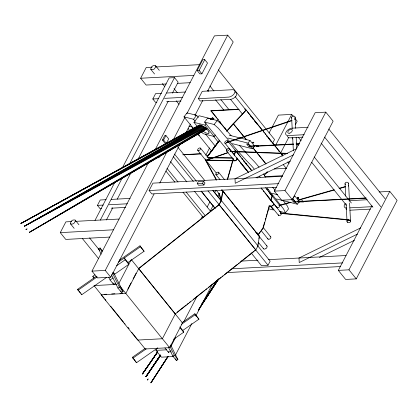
<?xml version="1.0" encoding="UTF-8"?>
<svg xmlns="http://www.w3.org/2000/svg" width="418" height="418" viewBox="0 0 418 418"><rect width="100%" height="100%" fill="white"/><g stroke="black" fill="none" stroke-linecap="round" stroke-linejoin="round"><path stroke-width="0.63" d="M226.713 142.69L226.593 142.413L226.687 142.742L291.983 120.645M257.206 146.101L257.875 146.373L257.807 146.002M293.509 144.314L257.796 146.175M301.817 201.288L302.465 201.288M257.953 145.636L258.627 146.467L258.063 145.61L253.407 145.83M302.763 201.716L302.12 201.664M302.716 201.074L303.39 201.91L302.825 201.053L298.17 201.272M257.655 245.941L257.875 244.718M258.089 243.501L258.303 242.278M258.951 238.61L259.17 237.393M257.948 245.883L259.359 236.332L221.974 189.741M227.267 179.625L233.275 158.412M234.158 155.292L235.381 150.997A1.588 0.893 -38.9 0 0 235.125 150.475M227.554 179.568L233.385 158.976M234.268 155.857L235.684 150.867A1.944 1.092 -38.9 0 0 235.115 150.13L234.785 150.109M263.121 227.408L264.537 222.418M265.242 219.92L265.77 218.05M266.125 216.801L267.008 213.682M267.363 212.433L269.307 205.567M271.073 199.329L271.778 196.831M269.417 206.131L263.23 227.972L258.058 235.057M271.005 200.515L272.249 196.152A1.944 1.092 -38.9 0 0 271.679 195.415L271.35 195.394M257.645 145.673L257.127 145.725M302.444 201.23L302.078 201.042L302.543 201.267M205.452 158.96L205.395 160.078L216.163 179.813M109.871 237.074L65.757 239.42L60.276 232.627L65.872 221.869L71.713 221.561M166.233 83.971L146.122 85.037L140.641 78.244L146.237 67.491L152.079 67.178M101.475 208.702L100.168 208.77L97.431 205.374L100.226 199.997L106.088 199.684M156.86 102.3L155.559 102.373L152.816 98.977L155.616 93.595L161.473 93.287M95.006 220.375L114.903 182.154M122.437 167.675L169.17 77.91L174.489 77.628L178.146 82.153L172.415 93.157M100.325 220.093L122.333 177.817M129.57 163.919L174.489 77.628M106.391 219.988L112.724 207.83M117.244 199.14L130.813 173.078M138.05 159.18L168.198 101.266M154.07 193.973L110.739 277.212L97.441 277.918L91.96 271.125L148.228 163.036M155.449 149.163L214.424 35.87L227.726 35.159L233.207 41.952L207.631 91.087M197.165 70.517L202.761 59.764L204.757 59.654L207.5 63.05L201.899 73.808L199.903 73.913L197.165 70.517L199.156 70.412L201.899 73.808M162.414 140.056L164.744 135.584L165.925 135.521L168.668 138.917L166.338 143.39L165.157 143.452L162.414 140.056L163.595 139.993L166.338 143.39M199.156 70.412L204.757 59.654M163.595 139.993L165.925 135.521M157.701 157.779L158.882 157.717L160.047 155.48M91.96 271.125L105.258 270.42L166.944 151.922M173.261 139.784L184.996 117.239M186.799 113.774L227.726 35.159M276.355 187.311L151.839 193.931L149.095 190.535L152.946 183.141L282.678 176.244M198.398 98.711L202.249 91.317L232.314 89.718A5.842 3.281 -38.9 0 1 234.759 90.863L234.764 90.873A4.379 2.461 -38.9 0 1 234.89 92.117A4.42 2.482 -38.9 0 1 232.272 95.644A5.842 3.281 -38.9 0 1 228.468 97.112L198.398 98.711L200.227 100.978L230.292 99.379A5.842 3.281 -38.9 0 0 234.096 97.906L234.117 97.89A4.379 2.461 -38.9 0 0 236.593 93.136A5.842 3.281 -38.9 0 0 235.073 92.044M159.786 182.99L179.949 144.262M185.968 132.705L190.483 124.036M194.992 115.363L202.819 100.336M118.743 283.702L131.309 259.562L182.499 322.962L169.635 347.677L145.182 348.978L131.67 332.242M226.775 130.547L210.928 110.922L211.069 110.655L238.709 109.187M127.783 289.199L131.064 282.897M133.149 278.89L136.132 273.163M219.361 193.795L221.399 200.572L257.958 245.857L255.811 249.985L175.294 313.944L162.383 338.747L137.668 340.064L101.104 294.779L125.823 293.462L138.734 268.659L219.246 204.7L221.399 200.572L222.799 191.047M205.802 155.23L209.632 147.873M197.228 183.591L198.278 181.574L203.597 181.292L204.966 182.99L203.916 185.007L198.597 185.289L197.228 183.591L202.547 183.309L203.916 185.007M202.547 183.309L203.597 181.292M200.593 219.706L202.401 216.231M207.224 206.962L209.935 201.753M214.763 192.484L215.965 190.169M210.134 211.315L213.149 205.52M217.668 196.836L219.178 193.942M253.857 142.517L253.141 142.904L253.141 142.47M253.224 142.909L253.46 142.449M253.313 142.893L253.548 142.444M253.412 142.862L253.632 142.444M253.512 142.815L253.778 142.434M173.46 356.528L161.426 357.165L155.94 350.373L157.142 348.063M269.077 133.034L278.409 115.117L291.707 114.412L293.274 116.35M272.745 142.982L274.542 139.523L218.28 69.837M171.046 346.198L175.56 337.53M183.685 321.923L196.925 296.487M275.159 146.201L291.707 114.412M175.325 355.305L191.878 323.511M195.786 315.998L212.339 284.209M280.64 152.993L288.765 137.386M295.385 124.674L297.193 121.204L294.842 118.294M274.339 191.136L315.167 112.708L325.805 112.139L333.115 121.199L292.286 199.626L281.648 200.196L274.339 191.136L284.977 190.571L292.286 199.626M284.977 190.571L325.805 112.139M297.856 197.913C297.287 198.984 299.231 197.599 298.462 198.127M297.888 197.531L297.82 198.289L297.903 197.907M297.773 198.284L297.971 197.902M297.898 198.341L298.133 197.897M297.982 198.346L298.222 197.892M298.076 198.336L298.311 197.886M298.175 198.304L298.473 197.876M298.374 198.195L298.541 197.876M251.187 252.937L261.391 265.582L268.042 265.226L270.143 261.193L257.89 246.024M379.147 191.956L389.79 191.392L397.1 200.447L356.272 278.879L345.634 279.443L338.319 270.389L371.942 205.797M338.319 270.389L348.957 269.819L389.79 191.392M262.65 228.599L262.828 228.317M167.848 356.554L150.914 382.841L167.947 356.544M201.711 303.975L216.879 280.426M201.304 305.046L216.916 280.943M148.087 379.021L147.376 380.114L148.103 379.032M199.992 307.392L217.773 280.055M198.665 309.519L199.381 308.427M200.091 307.329L218.624 278.879M198.268 310.229L218.206 279.658M198.284 310.292L218.734 278.926M160.81 355.253L145.96 376.702L160.418 354.95M160.387 355.728L145.96 376.702L160.47 354.997M160.287 355.723L145.96 376.702L160.167 355.598M145.96 376.702L160.225 355.661M154.744 356.361L142.418 373.974L157.539 351.935M157.602 351.925L142.418 373.974L157.539 351.956M142.418 373.974L157.633 351.966M155.491 355.295L157.732 352.092M207.197 156.588L219.507 140.26L207.401 156.363M207.051 157.131L219.732 140.312M207.271 156.886L219.711 140.349M258.564 234.038L260.419 231.567M261.532 230.083L262.279 229.095M193.429 128.525L184.004 116.847L187.06 112.897L196.622 115.321L198.299 117.39M184.004 116.847L193.56 119.271L196.622 115.321M197.139 126.273L193.952 122.322L199.052 115.739L210.076 118.534L210.871 119.522M227.141 149.989L204.595 122.066L207.657 118.116L217.214 120.541L221.347 124.245L231.144 135.74M193.952 122.322L204.972 125.118L206.152 123.597M204.595 122.066L214.152 124.491L217.255 120.577M201.523 131.707L203.122 133.682L214.141 136.472L215.317 134.951M227.826 138.013L248.005 143.128L250.048 140.495L254.614 146.154M249.107 146.211L249.786 145.333M232.398 143.677L252.576 148.787L254.275 146.593M293.864 201.654L294.544 200.776M279.501 211.315L285.478 212.83L288.535 208.88L287.297 205.928L283.075 200.494M276.528 198.958L297.334 204.23L299.377 201.596M226.807 130.902L233.207 123.618L244.598 111.773A2.477 1.39 -38.9 0 0 245.225 110.927A2.451 1.379 -38.9 0 0 245.465 110.112M226.629 131.456L245.491 110.916A2.806 1.578 -38.9 0 0 245.768 109.981A2.832 1.588 -38.9 0 0 245.309 109.046L244.943 108.91M265.435 173.757L267.17 171.814M264.343 175.283L267.368 171.897M253.292 142.716C252.629 143.285 252.864 141.462 253.329 142.339M253.209 142.784L252.874 142.366L253.292 142.308M138.515 268.581L219.032 204.621M177.117 312.246L186.287 304.957M187.306 304.152L188.325 303.343M189.344 302.533L190.368 301.723M193.424 299.293L204.632 290.385M205.651 289.575L206.67 288.765M208.201 287.553L220.939 277.432M221.958 276.622L222.977 275.812M224.508 274.6L237.246 264.479M238.265 263.669L239.284 262.859M240.303 262.049L253.554 251.521M254.572 250.716L255.591 249.907M101.193 254.222L98.591 248.961L100.027 247.963L102.462 250.978M93.705 278.101L92.812 276.298L94.938 274.814M106.742 277.296L81.672 294.779L77.57 289.35L96.365 276.246M119.177 260.341L139.983 245.836L144.085 251.265L127.547 262.797M78.014 290.249L97.216 276.862M118.446 262.065L140.427 246.735L139.983 245.836M116.674 265.717L125.181 259.787L124.292 257.984L127.945 262.514L128.838 264.317L114.485 274.323L112.86 272.311M115.655 283.195L113.743 284.527L110.086 280.003L112.959 278.001M113.591 272.52L123.059 291.654L121.622 292.652L117.97 288.122L119.402 287.124L112.463 273.095M157.852 347.828L136.514 362.704L132.412 357.275L145.213 348.351M182.023 322.691L194.825 313.766L198.926 319.195L182.389 330.722M132.856 358.179L146.19 348.878M181.402 324.337L195.269 314.665L194.825 313.766M173.58 339.285L183.68 332.242L182.791 330.445L179.944 326.923M164.932 347.928L168.585 352.458L170.978 350.791M170.675 344.965L177.901 359.579L176.469 360.582L172.812 356.052L174.243 355.049L169.907 346.282M207.15 128.791L29.396 232.33L205.917 127.83M206.664 128.911L29.396 232.33L206.273 128.284M29.396 232.33L206.523 128.65M205.666 127.459L24.443 226.19L201.659 125.154M211.848 119.344L213.551 118.378L211.827 119.318M204.663 127.255L24.443 226.19L202.103 125.557M212.323 119.767L214.021 118.806M204.188 126.722L24.443 226.19L202.584 126.022M24.443 226.19L203.117 126.508M200.933 125.259L20.9 223.468L199.49 124.966M210.249 119.031L212.616 117.73M68.918 197.249L20.9 223.468L200.248 124.736M210.531 119.078L212.814 117.819M20.9 223.468L199.976 125.254M210.844 119.292L213.133 118.038M70.062 196.622L73.495 194.751M74.639 194.124L78.067 192.254M79.211 191.627L80.355 191.005M83.783 189.135L84.927 188.508M88.355 186.637L89.499 186.01M95.215 182.891L96.359 182.264M99.792 180.393L100.931 179.771M296.754 148.62L235.005 178.779L235.24 183.293L293.493 154.843M256.041 177.869L290.411 161.087M360.734 227.873L298.99 258.026L299.225 262.541L357.474 234.096M319.441 257.404L354.391 240.334M257.613 145.793L257.316 145.6L257.613 145.647M228.045 152.471L206.283 160.094M227.956 152.732L206.868 160.178A1.933 1.087 -38.9 0 1 205.29 159.869M226.593 142.413L291.848 120.327M297.825 197.562L297.752 198.216M278.963 205.421L290.238 202.213M297.757 200.07L334.092 189.73M339.102 188.304L345.367 186.517M279.088 205.745L290.991 202.359M298.504 200.217L334.212 190.054M339.223 188.628L345.487 186.841M201.068 153.636L182.964 154.733L201.042 153.981M183.063 154.937L183.094 154.592M350.206 220.234C350.639 219.481 349.03 220.976 348.262 220.04M257.984 145.767L254.243 146.013M302.742 201.204L299.006 201.45M155.971 66.974L199.433 64.665M140.641 78.244L193.837 75.418M177.263 83.381L190.237 82.691M166.683 93.01L185.555 92.007M152.816 98.977L158.673 98.664M164.535 98.35L182.76 97.384M166.625 101.783L180.942 101.02M210.928 110.922L239.195 109.422M308.113 127.318L292.119 128.164A5.842 3.281 -38.9 0 0 288.315 129.637A4.379 2.461 -38.9 0 0 286.288 131.727A4.42 2.482 -38.9 0 0 285.698 133.159A4.379 2.461 -38.9 0 0 285.823 134.408L285.828 134.418A5.842 3.281 -38.9 0 0 288.268 135.557L304.262 134.711M302.893 137.141L290.097 137.825A5.842 3.281 -38.9 0 1 287.657 136.681A4.379 2.461 -38.9 0 1 287.49 136.085M249.374 145.976L254.708 145.757M257.937 145.861L293.535 143.964M296.127 143.829L299.361 143.656M296.096 144.173L299.33 144.001M249.28 146.734L253.606 146.546M274.276 168.961L286.429 168.313M264.667 176.657L282.578 175.706M149.095 190.535L278.832 183.638M111.292 199.407L130.17 198.404M97.431 205.374L103.288 205.06M109.145 204.752L127.37 203.78M111.235 208.18L125.557 207.422M294.131 201.419L297.01 201.262M302.695 201.298L366.131 197.928M366.1 198.273L302.569 201.439M367.25 199.736L350.618 200.619A5.842 3.281 -38.9 0 0 349.025 200.948M75.606 221.352L119.073 219.042M349.965 207.845L372.354 206.654M349.876 210.212L370.348 209.125M60.276 232.627L113.471 229.796M255.57 249.954L255.837 249.938L219.006 204.668L221.096 200.656L222.632 191.496M241.05 261.109L258 260.205M268.429 259.651L346.01 255.529M231.985 268.779L342.812 262.885M226.906 272.593L340.341 266.559M94.64 285.546L116.517 284.381M104.056 294.361L106.6 294.225M111.695 293.953L114.877 293.781M119.966 293.514L122.516 293.379M155.94 350.373L166.709 349.803M298.28 201.162L299.471 201.194M297.219 201.711L298.201 201.68M297.167 201.889L303.39 201.91M256.286 146.462L258.627 146.467M256.898 146.316L258.643 146.337M254.426 146.535L255.022 146.54M303.405 201.774L299.1 201.675M299.183 201.978L299.779 201.983M232.168 157.868L208.002 157.424M208.033 157.779L232.622 158.145M268.946 206.022L271.407 206.158M230.543 151.274L287.725 153.364M229.843 151.593L286.372 153.662M205.828 160.34L234.529 160.852A1.944 1.092 -38.9 0 0 236.274 160.266A1.928 1.082 -38.9 0 0 237.267 158.673A1.944 1.092 -38.9 0 0 236.698 157.931M280.326 213.013L348.967 219.758M280.264 213.358L346.966 219.915M229.236 135.223L250.048 140.495M248.762 146.65L250.664 147.131L248.47 144.414L246.573 143.933L248.396 146.201M271.956 193.294L277.63 194.731M291.963 199.538L293.227 199.856L295.421 202.573L293.525 202.093L291.33 199.376M268.628 208.786L273.529 210.024L270.336 206.079M188.884 126.116L193.074 127.37M196.476 134.397L199.47 135.296M281.502 154.195L281.868 154.331A2.832 1.588 -38.9 0 1 282.051 156.212M234.728 160.585L206.027 160.073A1.583 0.888 -38.9 0 1 205.588 159.686L205.562 159.472M222.517 191.266L221.702 189.96M222.59 190.864L259.359 236.332M214.152 124.491L218.285 128.195L239.106 152.523L247.493 161.703A44.972 14.442 37.8 0 1 254.113 168.841M193.56 119.271L195.237 121.34M239.3 145.271L250.549 157.748A44.977 14.452 37.8 0 1 259.055 167.21M328.752 128.995L385.093 198.775M324.551 137.057L380.892 206.842M321.061 143.045L372.913 207.265M298.269 137.224L301.127 140.761M314.19 156.943L351.345 202.965M292.093 137.977L292.908 138.985M296.174 143.029L298.217 145.558M311.692 162.247L346.391 205.233M245.57 109.281L282.129 154.566M235.13 96.631L246.563 110.791M247.383 111.805L262.081 130.008M263.303 131.524L264.119 132.537M264.939 133.551L265.754 134.559M266.569 135.573L279.637 151.755M281.267 153.777L282.902 155.799M287.798 161.865L289.026 163.386M250.575 116.042L251.385 117.045M252.2 118.054L253.418 119.564M254.228 120.567L257.075 124.089M266.418 135.662L267.227 136.67M268.042 137.679L271.292 141.702M278.602 150.757L279.417 151.765M230.59 99.406L242.43 114.072M283.258 164.64L286.523 168.684M209.883 85.967L213.959 91.019M220.892 99.604L229.043 109.704M298.995 201.121L294.805 195.932L292.767 198.566L297.334 204.23M207.824 90.293L208.639 91.302M215.573 99.886L223.724 109.986M246.5 139.706L233.207 123.618L246.401 139.811M253 147.758L266 163.856M252.9 147.862L265.9 163.96M248.005 143.128L252.576 148.787M348.957 269.819L356.272 278.879M211.069 110.655L216.759 117.698M217.569 118.707L218.384 119.71M219.602 121.22L220.411 122.228M224.884 127.762L225.694 128.77M235.548 150.386L251.798 170.513M257.08 177.054L257.89 178.058M265.608 187.619L272.108 195.671M233.908 154.237L224.884 143.055A1.761 0.988 -38.9 0 1 224.931 142.036A1.761 0.988 -38.9 0 1 226.958 140.62A1.761 0.988 -38.9 0 1 227.643 140.871L240.768 157.131M241.996 158.657L242.816 159.671M243.637 160.69L244.87 162.21M245.69 163.229L246.51 164.243M247.331 165.262L251.845 170.852M266.611 189.145L267.431 190.159M268.251 191.178L279.741 205.405A1.761 0.988 -38.9 0 0 279.349 205.17M241.771 158.657L242.581 159.66M243.396 160.669L244.614 162.179M245.429 163.182L247.456 165.7M269.803 193.372L270.613 194.38M237.131 158.192L248.506 172.279M261.098 187.875L273.696 203.477M274.114 204.031L276.988 207.589M229.226 148.677A1.761 0.988 -38.9 0 1 227.679 150.997A1.761 0.988 -38.9 0 1 226.634 149.639A1.761 0.988 -38.9 0 1 229.226 148.677L237.842 159.347M238.662 160.366L239.483 161.379M240.303 162.398L241.123 163.412M241.944 164.431L248.506 172.556M261.224 188.309L262.044 189.328M263.272 190.848L264.092 191.867M264.913 192.881L281.324 213.206M240.104 162.435L240.92 163.443M241.729 164.446L246.197 169.98M268.137 197.155L268.946 198.158M269.762 199.167L270.979 200.677M271.794 201.68L272.604 202.688M226.467 150.861L234.263 160.517M270.775 205.74L278.571 215.395M204.972 125.118L214.141 136.472M213.452 136.158L218.368 142.245M155.637 65.825A1.766 0.993 -38.9 0 1 155.762 66.263A1.75 0.982 -38.9 0 1 155.59 66.843L154.89 68.191A1.75 0.982 -38.9 0 1 154.158 69.043A1.766 0.993 -38.9 0 1 153.516 69.435A1.75 0.982 -38.9 0 1 152.863 69.602L151.53 69.675A1.75 0.982 -38.9 0 1 150.903 68.411L151.598 67.058A1.75 0.982 -38.9 0 1 153.62 65.647L154.958 65.574A1.75 0.982 -38.9 0 1 155.637 65.825L159.315 70.376M174.013 88.585L177.284 92.634M194.845 114.386L195.661 115.394M205.478 134.021L215.307 146.196M150.851 69.425L154.529 73.976M162.288 83.59L164.739 86.62M176.171 100.785L179.035 104.328M197.939 134.11L211.874 151.373M188.09 128.504L189.688 130.484M200.52 148.165A1.761 0.988 -38.9 0 1 198.978 150.49A1.761 0.988 -38.9 0 1 197.933 149.127A1.761 0.988 -38.9 0 1 200.52 148.165L209.136 158.835M218.677 172.378A1.761 0.988 -38.9 0 1 217.135 174.698A1.761 0.988 -38.9 0 1 216.09 173.339A1.761 0.988 -38.9 0 1 218.677 172.378L224.424 179.489M262.985 227.256L270.78 236.907A1.761 0.988 -38.9 0 1 269.521 239.101A1.761 0.988 -38.9 0 1 267.943 238.385M207.302 161.881L216.237 172.947M197.766 150.355L206.382 161.024M215.923 174.562L220.025 179.646M261.051 230.459L268.027 239.096M221.864 190.174L223.912 192.714M234.582 205.928L235.402 206.941M236.222 207.955L237.043 208.974M237.863 209.988L239.091 211.513M255.502 231.838L266.987 246.066M216.367 190.368L219.649 194.433M258.214 242.194L263.544 248.799A2.189 1.228 -38.9 0 1 263.408 248.25M212.981 190.399L221.556 201.016M177.953 147.308L204.862 180.639M213.013 190.739L220.354 199.825M208.023 190.89L268.042 265.226M174.458 154.017L196.476 181.287M201.377 191.245L215.26 208.441M173.35 156.708L193.33 181.454M201.074 191.047L214.936 208.216M170.492 161.635L186.804 181.835M194.548 191.428L210.855 211.628M158.098 156.745L158.882 157.717M167.001 168.344L178.011 181.976M186.167 192.076L205.327 215.808M165.894 171.035L174.865 182.143M183.016 192.243L203.404 217.491M140.427 246.735L144.085 251.265M195.269 314.665L198.926 319.195M138.734 268.659L175.294 313.944M125.181 259.787L128.838 264.317M180.022 327.717L183.68 332.242M98.591 248.961L99.813 250.471M75.271 220.202L78.95 224.759M89.567 237.91L98.962 249.541M70.485 223.802L74.164 228.359M82.33 238.474L98.669 258.705M119.673 285.802L125.818 293.41M162.262 338.549L169.635 347.677M125.823 293.462L162.383 338.747M119.402 287.124L123.059 291.654M174.243 355.049L177.901 359.579M105.258 270.42L110.739 277.212M170.413 351.125L171.197 352.092M92.812 276.298L94.034 277.808M128.321 327.702L129.136 328.71M93.998 285.578L104.234 298.259M105.054 299.272L105.869 300.286M110.786 306.373L123.477 322.095M124.298 323.109L125.118 324.122M127.981 327.675L128.801 328.689M77.57 289.35L80.413 292.872M132.412 357.275L136.514 362.704M272.682 187.238L275.081 190.294M268.419 189.657L283.613 209.037L285.478 212.83M257.305 232.769L259.155 236.149M216.749 180.158L205.588 159.686M175.597 358.827L176.469 360.582M168.475 347.285L172.812 356.052M168.031 351.329L168.585 352.458M100.027 247.963L102.049 252.054M120.755 290.897L121.335 292.067M111.287 274.621L117.97 288.122M112.907 282.84L113.743 284.527M108.696 277.186L110.086 280.003M81.223 293.875L81.672 294.779M221.08 200.682L218.943 193.733A2.367 1.332 -38.9 0 1 218.907 193.409M348.555 183.408L349.474 201.001M349.573 202.96L350.53 221.206M345.054 183.727L345.702 196.11M346.109 203.932L347.029 221.53M295.118 117.218L295.698 128.3M296.174 137.423L296.717 147.852M291.618 117.542L292.192 128.619M292.673 137.747L293.352 150.778M199.475 125.41A6.134 1.97 37.8 0 1 200.844 125.431M208.89 131.999A6.134 1.97 37.8 0 1 208.922 133.07M208.958 133.102A6.134 1.97 37.8 0 1 203.059 131.127M200.875 125.468A6.134 1.97 37.8 0 1 208.922 132.031M259.5 176.161A44.972 14.442 37.8 0 1 260.148 177.227M268.387 189.647A86.589 27.823 37.8 0 1 267.065 187.886M265.566 177.154A86.589 27.776 37.8 0 1 263.612 173.888M281.162 213.065A1.761 0.988 -38.9 0 1 280.227 215.312A1.761 0.988 -38.9 0 1 278.487 214.68M280.645 212.955A1.761 0.988 -38.9 0 1 280.933 212.976M279.835 205.599A1.761 0.988 -38.9 0 1 278.315 207.673A1.761 0.988 -38.9 0 1 276.904 206.879M227.638 140.871A1.761 0.988 -38.9 0 1 227.591 141.895A1.761 0.988 -38.9 0 1 226.216 143.139A1.761 0.988 -38.9 0 1 224.884 143.06M270.101 236.656A1.75 0.982 -38.9 0 1 270.78 236.907M266.496 245.774A2.21 1.244 -38.9 0 1 267.144 246.615A2.189 1.228 -38.9 0 1 266.02 248.412M266.01 248.428A2.21 1.244 -38.9 0 1 263.523 248.814M345.55 184.542A1.761 1.348 -3 0 1 345.393 182.786A1.761 1.348 -3 0 1 347.64 182.363A1.761 1.348 -3 0 1 348.455 183.993M291.863 118.116A1.761 1.348 -3 0 1 292.234 116.371A1.761 1.348 -3 0 1 294.523 116.34A1.761 1.348 -3 0 1 294.847 118.075M345.989 208.545A4.379 2.461 -38.9 0 0 346.146 209.125L346.156 209.136A5.842 3.281 -38.9 0 0 346.606 209.721M345.32 203.451A4.379 2.461 -38.9 0 0 344.317 206.863L344.327 206.873A5.842 3.281 -38.9 0 0 346.768 208.018M244.744 109.166A2.477 1.39 -38.9 0 1 245.293 109.49M245.293 109.5A2.477 1.39 -38.9 0 1 245.429 109.777M281.988 155.062A2.477 1.39 -38.9 0 1 282.03 155.397M271.919 196.068A1.583 0.893 -38.9 0 1 271.946 196.282M271.481 195.681A1.583 0.893 -38.9 0 1 271.831 195.89M219.241 193.555A2.012 1.129 -38.9 0 1 219.21 193.278M273.262 203.216A1.944 1.092 -38.9 0 1 273.832 203.958A1.928 1.082 -38.9 0 1 272.839 205.541A1.944 1.092 -38.9 0 1 271.402 206.168M236.854 158.412A1.588 0.893 -38.9 0 1 236.969 158.803A1.573 0.883 -38.9 0 1 236.928 159.054M234.979 160.611A1.588 0.893 -38.9 0 0 236.154 160.104A1.573 0.883 -38.9 0 0 236.813 159.326M273.372 204.616A1.573 0.883 -38.9 0 1 273.2 204.893M272.975 205.154A1.573 0.883 -38.9 0 1 272.719 205.384A1.583 0.888 -38.9 0 1 272.437 205.583M294.899 119.329L295.061 119.6L294.899 119.329M348.471 185.676L348.622 185.953L348.471 185.676M71.232 221.435L70.532 222.784A1.75 0.982 -38.9 0 0 71.164 224.058L72.497 223.985A1.761 0.988 -38.9 0 0 74.524 222.569L75.224 221.226A1.761 0.988 -38.9 0 0 74.597 219.952L73.265 220.025A1.75 0.982 -38.9 0 0 72.272 220.37A1.766 0.993 -38.9 0 0 71.677 220.84A1.75 0.982 -38.9 0 0 71.232 221.435M167.984 356.596L150.914 382.841L168.005 356.632M26.977 228.939L25.859 229.607L26.987 228.949M347.708 222.465A1.761 1.348 -3 0 0 350.519 221.503A1.761 1.348 -3 0 0 348.095 220.14A1.761 1.348 -3 0 0 347.708 222.465M289.81 133.138A2.654 1.489 -38.9 0 0 292.145 129.637A2.654 1.489 -38.9 0 0 288.242 131.085A2.654 1.489 -38.9 0 0 289.81 133.138"/></g></svg>
